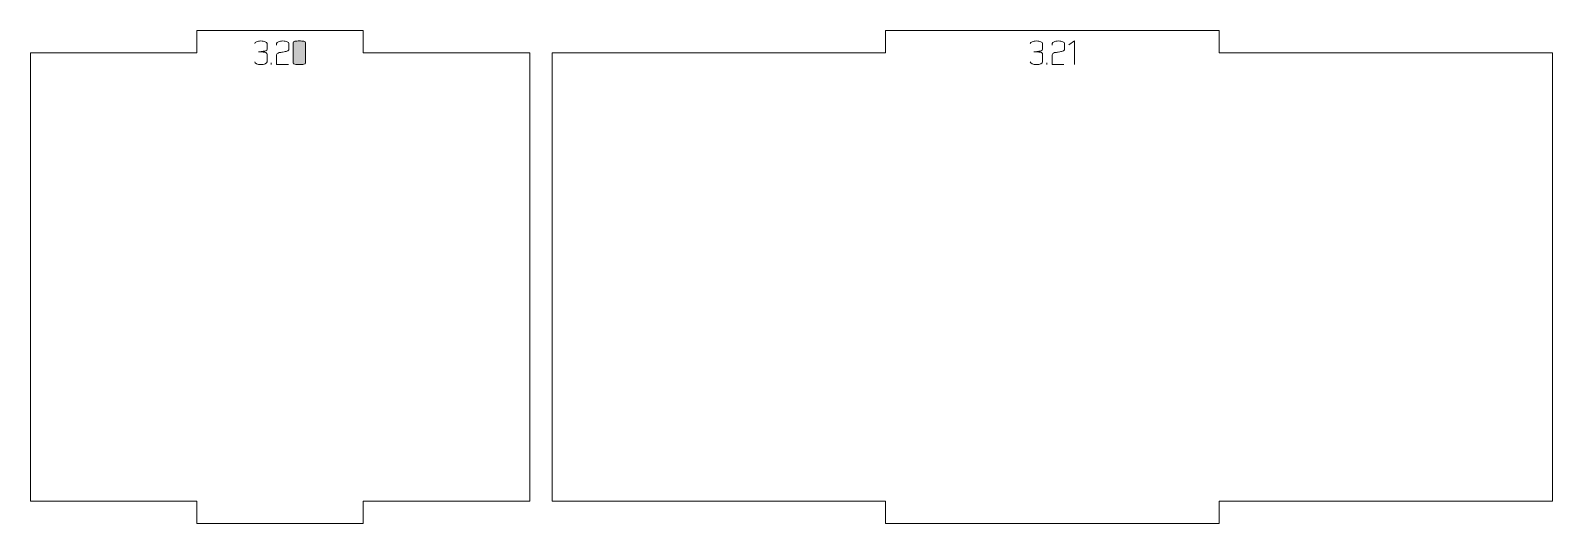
# Model space of a CAD drawing. Header units: centimetres. Extents: x -158 to 228, y -202 to 254.
# Drawn here: x -37.14 to -16.76, y -78.55 to -71.95 of the extents above; entities that cross this region are included whole.
import ezdxf

# ---------------------------------------------------------------- set-up
doc = ezdxf.new("R2010")
doc.units = ezdxf.units.CM
doc.header["$MEASUREMENT"] = 0
doc.layers.add('Capa 1', color=7, linetype='Continuous')

msp = doc.modelspace()

# ---------------------------------------------------------------- hatches: boundary and pattern name
at = {"layer": 'Capa 1', "true_color": 0x3e4095}
h = msp.add_hatch(color=175, dxfattribs=at)
edge = h.paths.add_edge_path()
edge.add_spline(control_points=[(-34.05027, -72.40756), (-34.07381, -72.40756), (-34.09346, -72.40412), (-34.1092, -72.39724), (-34.12495, -72.39036), (-34.13282, -72.38203), (-34.13282, -72.37225), (-34.13282, -72.38203), (-34.12495, -72.39036), (-34.1092, -72.39724), (-34.09346, -72.40412), (-34.07381, -72.40756), (-34.05027, -72.40756), (-34.02673, -72.40756), (-34.00708, -72.40412), (-33.99134, -72.39724), (-33.97559, -72.39036), (-33.96772, -72.38203), (-33.96772, -72.37225), (-33.96772, -72.37225), (-33.96772, -72.26906), (-33.96772, -72.26906), (-33.96772, -72.2608), (-33.97338, -72.25362), (-33.98469, -72.24751), (-33.996, -72.24139), (-34.02917, -72.23726), (-34.08421, -72.23512), (-34.02948, -72.23176), (-33.99661, -72.22778), (-33.98561, -72.2232), (-33.9746, -72.21861), (-33.96864, -72.21112), (-33.96772, -72.20073), (-33.96772, -72.20073), (-33.96772, -72.12643), (-33.96772, -72.12643), (-33.96772, -72.11665), (-33.97559, -72.10832), (-33.99134, -72.10144), (-34.00708, -72.09456), (-34.02673, -72.09112), (-34.05027, -72.09112), (-34.07381, -72.09112), (-34.09346, -72.09456), (-34.1092, -72.10144), (-34.12495, -72.10832), (-34.13282, -72.11665), (-34.13282, -72.12643), (-34.13282, -72.11665), (-34.12495, -72.10832), (-34.1092, -72.10144), (-34.09346, -72.09456), (-34.07381, -72.09112), (-34.05027, -72.09112), (-34.02673, -72.09112), (-34.00708, -72.09456), (-33.99134, -72.10144), (-33.97559, -72.10832), (-33.96772, -72.11665), (-33.96772, -72.12643), (-33.96772, -72.12643), (-33.96772, -72.20073), (-33.96772, -72.20073), (-33.96864, -72.21112), (-33.9746, -72.21861), (-33.98561, -72.2232), (-33.99661, -72.22778), (-34.02948, -72.23176), (-34.08421, -72.23512), (-34.02917, -72.23726), (-33.996, -72.24139), (-33.98469, -72.24751), (-33.97338, -72.25362), (-33.96772, -72.2608), (-33.96772, -72.26906), (-33.96772, -72.26906), (-33.96772, -72.37225), (-33.96772, -72.37225), (-33.96772, -72.38203), (-33.97559, -72.39036), (-33.99134, -72.39724), (-34.00708, -72.40412), (-34.02673, -72.40756), (-34.05027, -72.40756)], knot_values=[0, 0, 0, 0, 0.03571429, 0.03571429, 0.03571429, 0.07142857, 0.07142857, 0.07142857, 0.10714286, 0.10714286, 0.10714286, 0.14285714, 0.14285714, 0.14285714, 0.17857143, 0.17857143, 0.17857143, 0.21428571, 0.21428571, 0.21428571, 0.25, 0.25, 0.25, 0.28571429, 0.28571429, 0.28571429, 0.32142857, 0.32142857, 0.32142857, 0.35714286, 0.35714286, 0.35714286, 0.39285714, 0.39285714, 0.39285714, 0.42857143, 0.42857143, 0.42857143, 0.46428571, 0.46428571, 0.46428571, 0.5, 0.5, 0.5, 0.53571429, 0.53571429, 0.53571429, 0.57142857, 0.57142857, 0.57142857, 0.60714286, 0.60714286, 0.60714286, 0.64285714, 0.64285714, 0.64285714, 0.67857143, 0.67857143, 0.67857143, 0.71428571, 0.71428571, 0.71428571, 0.75, 0.75, 0.75, 0.78571429, 0.78571429, 0.78571429, 0.82142857, 0.82142857, 0.82142857, 0.85714286, 0.85714286, 0.85714286, 0.89285714, 0.89285714, 0.89285714, 0.92857143, 0.92857143, 0.92857143, 0.96428571, 0.96428571, 0.96428571, 1, 1, 1, 1], degree=3, periodic=1)
h = msp.add_hatch(color=175, dxfattribs=at)
edge = h.paths.add_edge_path()
edge.add_spline(control_points=[(-33.83977, -72.40756), (-33.83977, -72.40756), (-33.83977, -72.27502), (-33.83977, -72.27502), (-33.83885, -72.2631), (-33.828, -72.25393), (-33.80721, -72.24751), (-33.79865, -72.24689), (-33.79047, -72.2459), (-33.78267, -72.24452), (-33.77488, -72.24315), (-33.767, -72.2417), (-33.75905, -72.24017), (-33.74438, -72.23772), (-33.73314, -72.23573), (-33.72535, -72.23421), (-33.71755, -72.23268), (-33.70998, -72.23069), (-33.70264, -72.22824), (-33.68369, -72.22121), (-33.67421, -72.21219), (-33.67421, -72.20119), (-33.67421, -72.20119), (-33.67421, -72.12643), (-33.67421, -72.12643), (-33.67421, -72.11665), (-33.68208, -72.10832), (-33.69783, -72.10144), (-33.71357, -72.09456), (-33.73322, -72.09112), (-33.75676, -72.09112), (-33.7803, -72.09112), (-33.79995, -72.09456), (-33.81569, -72.10144), (-33.83144, -72.10832), (-33.83931, -72.11665), (-33.83931, -72.12643), (-33.83931, -72.12643), (-33.83931, -72.1489), (-33.83931, -72.1489), (-33.83931, -72.1489), (-33.83931, -72.12643), (-33.83931, -72.12643), (-33.83931, -72.11665), (-33.83144, -72.10832), (-33.81569, -72.10144), (-33.79995, -72.09456), (-33.7803, -72.09112), (-33.75676, -72.09112), (-33.73322, -72.09112), (-33.71357, -72.09456), (-33.69783, -72.10144), (-33.68208, -72.10832), (-33.67421, -72.11665), (-33.67421, -72.12643), (-33.67421, -72.12643), (-33.67421, -72.20119), (-33.67421, -72.20119), (-33.67421, -72.21219), (-33.68369, -72.22121), (-33.70264, -72.22824), (-33.70998, -72.23069), (-33.71755, -72.23268), (-33.72535, -72.23421), (-33.73314, -72.23573), (-33.74438, -72.23772), (-33.75905, -72.24017), (-33.767, -72.2417), (-33.77488, -72.24315), (-33.78267, -72.24452), (-33.79047, -72.2459), (-33.79865, -72.24689), (-33.80721, -72.24751), (-33.828, -72.25393), (-33.83885, -72.2631), (-33.83977, -72.27502), (-33.83977, -72.27502), (-33.83977, -72.40756), (-33.83977, -72.40756), (-33.83977, -72.40756), (-33.68292, -72.40756), (-33.68292, -72.40756), (-33.68292, -72.40756), (-33.83977, -72.40756), (-33.83977, -72.40756)], knot_values=[0, 0, 0, 0, 0.03571429, 0.03571429, 0.03571429, 0.07142857, 0.07142857, 0.07142857, 0.10714286, 0.10714286, 0.10714286, 0.14285714, 0.14285714, 0.14285714, 0.17857143, 0.17857143, 0.17857143, 0.21428571, 0.21428571, 0.21428571, 0.25, 0.25, 0.25, 0.28571429, 0.28571429, 0.28571429, 0.32142857, 0.32142857, 0.32142857, 0.35714286, 0.35714286, 0.35714286, 0.39285714, 0.39285714, 0.39285714, 0.42857143, 0.42857143, 0.42857143, 0.46428571, 0.46428571, 0.46428571, 0.5, 0.5, 0.5, 0.53571429, 0.53571429, 0.53571429, 0.57142857, 0.57142857, 0.57142857, 0.60714286, 0.60714286, 0.60714286, 0.64285714, 0.64285714, 0.64285714, 0.67857143, 0.67857143, 0.67857143, 0.71428571, 0.71428571, 0.71428571, 0.75, 0.75, 0.75, 0.78571429, 0.78571429, 0.78571429, 0.82142857, 0.82142857, 0.82142857, 0.85714286, 0.85714286, 0.85714286, 0.89285714, 0.89285714, 0.89285714, 0.92857143, 0.92857143, 0.92857143, 0.96428571, 0.96428571, 0.96428571, 1, 1, 1, 1], degree=3, periodic=1)
h = msp.add_hatch(color=175, dxfattribs=at)
edge = h.paths.add_edge_path()
edge.add_spline(control_points=[(-33.61918, -72.38371), (-33.61918, -72.3935), (-33.61131, -72.39992), (-33.59556, -72.40297), (-33.57982, -72.40603), (-33.56017, -72.40756), (-33.53663, -72.40756), (-33.51309, -72.40756), (-33.49344, -72.40603), (-33.4777, -72.40297), (-33.46195, -72.39992), (-33.45408, -72.3935), (-33.45408, -72.38371), (-33.45408, -72.38371), (-33.45408, -72.11543), (-33.45408, -72.11543), (-33.45408, -72.10564), (-33.46195, -72.09914), (-33.4777, -72.09593), (-33.49344, -72.09272), (-33.51309, -72.09112), (-33.53663, -72.09112), (-33.56017, -72.09112), (-33.57982, -72.09272), (-33.59556, -72.09593), (-33.61131, -72.09914), (-33.61918, -72.10564), (-33.61918, -72.11543), (-33.61918, -72.11543), (-33.61918, -72.38371), (-33.61918, -72.38371)], knot_values=[0, 0, 0, 0, 0.1, 0.1, 0.1, 0.2, 0.2, 0.2, 0.3, 0.3, 0.3, 0.4, 0.4, 0.4, 0.5, 0.5, 0.5, 0.6, 0.6, 0.6, 0.7, 0.7, 0.7, 0.8, 0.8, 0.8, 0.9, 0.9, 0.9, 1, 1, 1, 1], degree=3, periodic=1)
h = msp.add_hatch(color=175, dxfattribs=at)
edge = h.paths.add_edge_path()
edge.add_spline(control_points=[(-33.45408, -72.38371), (-33.45408, -72.3935), (-33.46195, -72.39992), (-33.4777, -72.40297), (-33.49344, -72.40603), (-33.51309, -72.40756), (-33.53663, -72.40756), (-33.56017, -72.40756), (-33.57982, -72.40603), (-33.59556, -72.40297), (-33.61131, -72.39992), (-33.61918, -72.3935), (-33.61918, -72.38371), (-33.61918, -72.38371), (-33.61918, -72.11543), (-33.61918, -72.11543), (-33.61918, -72.10564), (-33.61131, -72.09914), (-33.59556, -72.09593), (-33.57982, -72.09272), (-33.56017, -72.09112), (-33.53663, -72.09112), (-33.51309, -72.09112), (-33.49344, -72.09272), (-33.4777, -72.09593), (-33.46195, -72.09914), (-33.45408, -72.10564), (-33.45408, -72.11543), (-33.45408, -72.11543), (-33.45408, -72.38371), (-33.45408, -72.38371)], knot_values=[0, 0, 0, 0, 0.1, 0.1, 0.1, 0.2, 0.2, 0.2, 0.3, 0.3, 0.3, 0.4, 0.4, 0.4, 0.5, 0.5, 0.5, 0.6, 0.6, 0.6, 0.7, 0.7, 0.7, 0.8, 0.8, 0.8, 0.9, 0.9, 0.9, 1, 1, 1, 1], degree=3, periodic=1)
h = msp.add_hatch(color=175, dxfattribs=at)
edge = h.paths.add_edge_path()
edge.add_spline(control_points=[(-23.66868, -72.40756), (-23.69222, -72.40756), (-23.71187, -72.40412), (-23.72761, -72.39724), (-23.74336, -72.39036), (-23.75123, -72.38203), (-23.75123, -72.37225), (-23.75123, -72.38203), (-23.74336, -72.39036), (-23.72761, -72.39724), (-23.71187, -72.40412), (-23.69222, -72.40756), (-23.66868, -72.40756), (-23.64514, -72.40756), (-23.62549, -72.40412), (-23.60975, -72.39724), (-23.594, -72.39036), (-23.58613, -72.38203), (-23.58613, -72.37225), (-23.58613, -72.37225), (-23.58613, -72.26906), (-23.58613, -72.26906), (-23.58613, -72.2608), (-23.59179, -72.25362), (-23.6031, -72.24751), (-23.61441, -72.24139), (-23.64758, -72.23726), (-23.70262, -72.23512), (-23.64789, -72.23176), (-23.61502, -72.22778), (-23.60402, -72.2232), (-23.59301, -72.21861), (-23.58705, -72.21112), (-23.58613, -72.20073), (-23.58613, -72.20073), (-23.58613, -72.12643), (-23.58613, -72.12643), (-23.58613, -72.11665), (-23.594, -72.10832), (-23.60975, -72.10144), (-23.62549, -72.09456), (-23.64514, -72.09112), (-23.66868, -72.09112), (-23.69222, -72.09112), (-23.71187, -72.09456), (-23.72761, -72.10144), (-23.74336, -72.10832), (-23.75123, -72.11665), (-23.75123, -72.12643), (-23.75123, -72.11665), (-23.74336, -72.10832), (-23.72761, -72.10144), (-23.71187, -72.09456), (-23.69222, -72.09112), (-23.66868, -72.09112), (-23.64514, -72.09112), (-23.62549, -72.09456), (-23.60975, -72.10144), (-23.594, -72.10832), (-23.58613, -72.11665), (-23.58613, -72.12643), (-23.58613, -72.12643), (-23.58613, -72.20073), (-23.58613, -72.20073), (-23.58705, -72.21112), (-23.59301, -72.21861), (-23.60402, -72.2232), (-23.61502, -72.22778), (-23.64789, -72.23176), (-23.70262, -72.23512), (-23.64758, -72.23726), (-23.61441, -72.24139), (-23.6031, -72.24751), (-23.59179, -72.25362), (-23.58613, -72.2608), (-23.58613, -72.26906), (-23.58613, -72.26906), (-23.58613, -72.37225), (-23.58613, -72.37225), (-23.58613, -72.38203), (-23.594, -72.39036), (-23.60975, -72.39724), (-23.62549, -72.40412), (-23.64514, -72.40756), (-23.66868, -72.40756)], knot_values=[0, 0, 0, 0, 0.03571429, 0.03571429, 0.03571429, 0.07142857, 0.07142857, 0.07142857, 0.10714286, 0.10714286, 0.10714286, 0.14285714, 0.14285714, 0.14285714, 0.17857143, 0.17857143, 0.17857143, 0.21428571, 0.21428571, 0.21428571, 0.25, 0.25, 0.25, 0.28571429, 0.28571429, 0.28571429, 0.32142857, 0.32142857, 0.32142857, 0.35714286, 0.35714286, 0.35714286, 0.39285714, 0.39285714, 0.39285714, 0.42857143, 0.42857143, 0.42857143, 0.46428571, 0.46428571, 0.46428571, 0.5, 0.5, 0.5, 0.53571429, 0.53571429, 0.53571429, 0.57142857, 0.57142857, 0.57142857, 0.60714286, 0.60714286, 0.60714286, 0.64285714, 0.64285714, 0.64285714, 0.67857143, 0.67857143, 0.67857143, 0.71428571, 0.71428571, 0.71428571, 0.75, 0.75, 0.75, 0.78571429, 0.78571429, 0.78571429, 0.82142857, 0.82142857, 0.82142857, 0.85714286, 0.85714286, 0.85714286, 0.89285714, 0.89285714, 0.89285714, 0.92857143, 0.92857143, 0.92857143, 0.96428571, 0.96428571, 0.96428571, 1, 1, 1, 1], degree=3, periodic=1)
h = msp.add_hatch(color=175, dxfattribs=at)
edge = h.paths.add_edge_path()
edge.add_spline(control_points=[(-23.45818, -72.40756), (-23.45818, -72.40756), (-23.45818, -72.27502), (-23.45818, -72.27502), (-23.45726, -72.2631), (-23.44641, -72.25393), (-23.42562, -72.24751), (-23.41706, -72.24689), (-23.40888, -72.2459), (-23.40108, -72.24452), (-23.39329, -72.24315), (-23.38541, -72.2417), (-23.37746, -72.24017), (-23.36279, -72.23772), (-23.35155, -72.23573), (-23.34376, -72.23421), (-23.33596, -72.23268), (-23.32839, -72.23069), (-23.32105, -72.22824), (-23.3021, -72.22121), (-23.29262, -72.21219), (-23.29262, -72.20119), (-23.29262, -72.20119), (-23.29262, -72.12643), (-23.29262, -72.12643), (-23.29262, -72.11665), (-23.30049, -72.10832), (-23.31624, -72.10144), (-23.33198, -72.09456), (-23.35163, -72.09112), (-23.37517, -72.09112), (-23.39871, -72.09112), (-23.41836, -72.09456), (-23.4341, -72.10144), (-23.44985, -72.10832), (-23.45772, -72.11665), (-23.45772, -72.12643), (-23.45772, -72.12643), (-23.45772, -72.1489), (-23.45772, -72.1489), (-23.45772, -72.1489), (-23.45772, -72.12643), (-23.45772, -72.12643), (-23.45772, -72.11665), (-23.44985, -72.10832), (-23.4341, -72.10144), (-23.41836, -72.09456), (-23.39871, -72.09112), (-23.37517, -72.09112), (-23.35163, -72.09112), (-23.33198, -72.09456), (-23.31624, -72.10144), (-23.30049, -72.10832), (-23.29262, -72.11665), (-23.29262, -72.12643), (-23.29262, -72.12643), (-23.29262, -72.20119), (-23.29262, -72.20119), (-23.29262, -72.21219), (-23.3021, -72.22121), (-23.32105, -72.22824), (-23.32839, -72.23069), (-23.33596, -72.23268), (-23.34376, -72.23421), (-23.35155, -72.23573), (-23.36279, -72.23772), (-23.37746, -72.24017), (-23.38541, -72.2417), (-23.39329, -72.24315), (-23.40108, -72.24452), (-23.40888, -72.2459), (-23.41706, -72.24689), (-23.42562, -72.24751), (-23.44641, -72.25393), (-23.45726, -72.2631), (-23.45818, -72.27502), (-23.45818, -72.27502), (-23.45818, -72.40756), (-23.45818, -72.40756), (-23.45818, -72.40756), (-23.30133, -72.40756), (-23.30133, -72.40756), (-23.30133, -72.40756), (-23.45818, -72.40756), (-23.45818, -72.40756)], knot_values=[0, 0, 0, 0, 0.03571429, 0.03571429, 0.03571429, 0.07142857, 0.07142857, 0.07142857, 0.10714286, 0.10714286, 0.10714286, 0.14285714, 0.14285714, 0.14285714, 0.17857143, 0.17857143, 0.17857143, 0.21428571, 0.21428571, 0.21428571, 0.25, 0.25, 0.25, 0.28571429, 0.28571429, 0.28571429, 0.32142857, 0.32142857, 0.32142857, 0.35714286, 0.35714286, 0.35714286, 0.39285714, 0.39285714, 0.39285714, 0.42857143, 0.42857143, 0.42857143, 0.46428571, 0.46428571, 0.46428571, 0.5, 0.5, 0.5, 0.53571429, 0.53571429, 0.53571429, 0.57142857, 0.57142857, 0.57142857, 0.60714286, 0.60714286, 0.60714286, 0.64285714, 0.64285714, 0.64285714, 0.67857143, 0.67857143, 0.67857143, 0.71428571, 0.71428571, 0.71428571, 0.75, 0.75, 0.75, 0.78571429, 0.78571429, 0.78571429, 0.82142857, 0.82142857, 0.82142857, 0.85714286, 0.85714286, 0.85714286, 0.89285714, 0.89285714, 0.89285714, 0.92857143, 0.92857143, 0.92857143, 0.96428571, 0.96428571, 0.96428571, 1, 1, 1, 1], degree=3, periodic=1)
h = msp.add_hatch(color=175, dxfattribs=at)
edge = h.paths.add_edge_path()
edge.add_spline(control_points=[(-23.16146, -72.09066), (-23.16146, -72.09066), (-23.23759, -72.1434), (-23.23759, -72.1434), (-23.23759, -72.1434), (-23.16146, -72.09066), (-23.16146, -72.09066), (-23.16146, -72.09066), (-23.16146, -72.40756), (-23.16146, -72.40756), (-23.16146, -72.40756), (-23.16146, -72.09066), (-23.16146, -72.09066)], knot_values=[0, 0, 0, 0, 0.25, 0.25, 0.25, 0.5, 0.5, 0.5, 0.75, 0.75, 0.75, 1, 1, 1, 1], degree=3, periodic=1)
h = msp.add_hatch(color=175, dxfattribs=at)
edge = h.paths.add_edge_path()
edge.add_spline(control_points=[(-33.91269, -72.40756), (-33.91269, -72.40756), (-33.91269, -72.38509), (-33.91269, -72.38509), (-33.91269, -72.38509), (-33.91269, -72.40756), (-33.91269, -72.40756)], knot_values=[0, 0, 0, 0, 0.5, 0.5, 0.5, 1, 1, 1, 1], degree=3, periodic=1)
h = msp.add_hatch(color=175, dxfattribs=at)
edge = h.paths.add_edge_path()
edge.add_spline(control_points=[(-23.5311, -72.40756), (-23.5311, -72.40756), (-23.5311, -72.38509), (-23.5311, -72.38509), (-23.5311, -72.38509), (-23.5311, -72.40756), (-23.5311, -72.40756)], knot_values=[0, 0, 0, 0, 0.5, 0.5, 0.5, 1, 1, 1, 1], degree=3, periodic=1)

# ---------------------------------------------------------------- linework, layer by layer
at = {"layer": 'Capa 1', "color": 240, "lineweight": 20}
for points in [[(-37.1351, -72.25036), (-37.1351, -72.25036), (-37.1351, -78.25036), (-37.1351, -78.25036), (-37.1351, -78.25036), (-34.90733, -78.25036), (-34.90733, -78.25036), (-34.90733, -78.25036), (-34.90733, -78.55036), (-34.90733, -78.55036), (-34.90733, -78.55036), (-32.67956, -78.55036), (-32.67956, -78.55036), (-32.67956, -78.55036), (-32.67956, -78.25036), (-32.67956, -78.25036), (-32.67956, -78.25036), (-30.45179, -78.25036), (-30.45179, -78.25036), (-30.45179, -78.25036), (-30.45179, -72.25036), (-30.45179, -72.25036), (-30.45179, -72.25036), (-32.67956, -72.25036), (-32.67956, -72.25036), (-32.67956, -72.25036), (-32.67956, -71.95036), (-32.67956, -71.95036), (-32.67956, -71.95036), (-34.90733, -71.95036), (-34.90733, -71.95036), (-34.90733, -71.95036), (-34.90733, -72.25036), (-34.90733, -72.25036), (-34.90733, -72.25036), (-37.1351, -72.25036), (-37.1351, -72.25036)], [(-30.15179, -72.25036), (-30.15179, -72.25036), (-30.15179, -78.25036), (-30.15179, -78.25036), (-30.15179, -78.25036), (-25.68817, -78.25036), (-25.68817, -78.25036), (-25.68817, -78.25036), (-25.68817, -78.55036), (-25.68817, -78.55036), (-25.68817, -78.55036), (-21.22454, -78.55036), (-21.22454, -78.55036), (-21.22454, -78.55036), (-21.22454, -78.25036), (-21.22454, -78.25036), (-21.22454, -78.25036), (-16.76091, -78.25036), (-16.76091, -78.25036), (-16.76091, -78.25036), (-16.76091, -72.25036), (-16.76091, -72.25036), (-16.76091, -72.25036), (-21.22454, -72.25036), (-21.22454, -72.25036), (-21.22454, -72.25036), (-21.22454, -71.95036), (-21.22454, -71.95036), (-21.22454, -71.95036), (-25.68817, -71.95036), (-25.68817, -71.95036), (-25.68817, -71.95036), (-25.68817, -72.25036), (-25.68817, -72.25036), (-25.68817, -72.25036), (-30.15179, -72.25036), (-30.15179, -72.25036)]]:
    msp.add_open_spline(points, degree=3, knots=[0, 0, 0, 0, 0.08333333, 0.08333333, 0.08333333, 0.16666667, 0.16666667, 0.16666667, 0.25, 0.25, 0.25, 0.33333333, 0.33333333, 0.33333333, 0.41666667, 0.41666667, 0.41666667, 0.5, 0.5, 0.5, 0.58333333, 0.58333333, 0.58333333, 0.66666667, 0.66666667, 0.66666667, 0.75, 0.75, 0.75, 0.83333333, 0.83333333, 0.83333333, 0.91666667, 0.91666667, 0.91666667, 1, 1, 1, 1], dxfattribs=at)
at = {"layer": 'Capa 1', "color": 114, "lineweight": 9}
for points, knots in [([(-34.05027, -72.40756), (-34.07381, -72.40756), (-34.09346, -72.40412), (-34.1092, -72.39724), (-34.12495, -72.39036), (-34.13282, -72.38203), (-34.13282, -72.37225), (-34.13282, -72.38203), (-34.12495, -72.39036), (-34.1092, -72.39724), (-34.09346, -72.40412), (-34.07381, -72.40756), (-34.05027, -72.40756), (-34.02673, -72.40756), (-34.00708, -72.40412), (-33.99134, -72.39724), (-33.97559, -72.39036), (-33.96772, -72.38203), (-33.96772, -72.37225), (-33.96772, -72.37225), (-33.96772, -72.26906), (-33.96772, -72.26906), (-33.96772, -72.2608), (-33.97338, -72.25362), (-33.98469, -72.24751), (-33.996, -72.24139), (-34.02917, -72.23726), (-34.08421, -72.23512), (-34.02948, -72.23176), (-33.99661, -72.22778), (-33.98561, -72.2232), (-33.9746, -72.21861), (-33.96864, -72.21112), (-33.96772, -72.20073), (-33.96772, -72.20073), (-33.96772, -72.12643), (-33.96772, -72.12643), (-33.96772, -72.11665), (-33.97559, -72.10832), (-33.99134, -72.10144), (-34.00708, -72.09456), (-34.02673, -72.09112), (-34.05027, -72.09112), (-34.07381, -72.09112), (-34.09346, -72.09456), (-34.1092, -72.10144), (-34.12495, -72.10832), (-34.13282, -72.11665), (-34.13282, -72.12643), (-34.13282, -72.11665), (-34.12495, -72.10832), (-34.1092, -72.10144), (-34.09346, -72.09456), (-34.07381, -72.09112), (-34.05027, -72.09112), (-34.02673, -72.09112), (-34.00708, -72.09456), (-33.99134, -72.10144), (-33.97559, -72.10832), (-33.96772, -72.11665), (-33.96772, -72.12643), (-33.96772, -72.12643), (-33.96772, -72.20073), (-33.96772, -72.20073), (-33.96864, -72.21112), (-33.9746, -72.21861), (-33.98561, -72.2232), (-33.99661, -72.22778), (-34.02948, -72.23176), (-34.08421, -72.23512), (-34.02917, -72.23726), (-33.996, -72.24139), (-33.98469, -72.24751), (-33.97338, -72.25362), (-33.96772, -72.2608), (-33.96772, -72.26906), (-33.96772, -72.26906), (-33.96772, -72.37225), (-33.96772, -72.37225), (-33.96772, -72.38203), (-33.97559, -72.39036), (-33.99134, -72.39724), (-34.00708, -72.40412), (-34.02673, -72.40756), (-34.05027, -72.40756)], [0, 0, 0, 0, 0.03571429, 0.03571429, 0.03571429, 0.07142857, 0.07142857, 0.07142857, 0.10714286, 0.10714286, 0.10714286, 0.14285714, 0.14285714, 0.14285714, 0.17857143, 0.17857143, 0.17857143, 0.21428571, 0.21428571, 0.21428571, 0.25, 0.25, 0.25, 0.28571429, 0.28571429, 0.28571429, 0.32142857, 0.32142857, 0.32142857, 0.35714286, 0.35714286, 0.35714286, 0.39285714, 0.39285714, 0.39285714, 0.42857143, 0.42857143, 0.42857143, 0.46428571, 0.46428571, 0.46428571, 0.5, 0.5, 0.5, 0.53571429, 0.53571429, 0.53571429, 0.57142857, 0.57142857, 0.57142857, 0.60714286, 0.60714286, 0.60714286, 0.64285714, 0.64285714, 0.64285714, 0.67857143, 0.67857143, 0.67857143, 0.71428571, 0.71428571, 0.71428571, 0.75, 0.75, 0.75, 0.78571429, 0.78571429, 0.78571429, 0.82142857, 0.82142857, 0.82142857, 0.85714286, 0.85714286, 0.85714286, 0.89285714, 0.89285714, 0.89285714, 0.92857143, 0.92857143, 0.92857143, 0.96428571, 0.96428571, 0.96428571, 1, 1, 1, 1]), ([(-33.83977, -72.40756), (-33.83977, -72.40756), (-33.83977, -72.27502), (-33.83977, -72.27502), (-33.83885, -72.2631), (-33.828, -72.25393), (-33.80721, -72.24751), (-33.79865, -72.24689), (-33.79047, -72.2459), (-33.78267, -72.24452), (-33.77488, -72.24315), (-33.767, -72.2417), (-33.75905, -72.24017), (-33.74438, -72.23772), (-33.73314, -72.23573), (-33.72535, -72.23421), (-33.71755, -72.23268), (-33.70998, -72.23069), (-33.70264, -72.22824), (-33.68369, -72.22121), (-33.67421, -72.21219), (-33.67421, -72.20119), (-33.67421, -72.20119), (-33.67421, -72.12643), (-33.67421, -72.12643), (-33.67421, -72.11665), (-33.68208, -72.10832), (-33.69783, -72.10144), (-33.71357, -72.09456), (-33.73322, -72.09112), (-33.75676, -72.09112), (-33.7803, -72.09112), (-33.79995, -72.09456), (-33.81569, -72.10144), (-33.83144, -72.10832), (-33.83931, -72.11665), (-33.83931, -72.12643), (-33.83931, -72.12643), (-33.83931, -72.1489), (-33.83931, -72.1489), (-33.83931, -72.1489), (-33.83931, -72.12643), (-33.83931, -72.12643), (-33.83931, -72.11665), (-33.83144, -72.10832), (-33.81569, -72.10144), (-33.79995, -72.09456), (-33.7803, -72.09112), (-33.75676, -72.09112), (-33.73322, -72.09112), (-33.71357, -72.09456), (-33.69783, -72.10144), (-33.68208, -72.10832), (-33.67421, -72.11665), (-33.67421, -72.12643), (-33.67421, -72.12643), (-33.67421, -72.20119), (-33.67421, -72.20119), (-33.67421, -72.21219), (-33.68369, -72.22121), (-33.70264, -72.22824), (-33.70998, -72.23069), (-33.71755, -72.23268), (-33.72535, -72.23421), (-33.73314, -72.23573), (-33.74438, -72.23772), (-33.75905, -72.24017), (-33.767, -72.2417), (-33.77488, -72.24315), (-33.78267, -72.24452), (-33.79047, -72.2459), (-33.79865, -72.24689), (-33.80721, -72.24751), (-33.828, -72.25393), (-33.83885, -72.2631), (-33.83977, -72.27502), (-33.83977, -72.27502), (-33.83977, -72.40756), (-33.83977, -72.40756), (-33.83977, -72.40756), (-33.68292, -72.40756), (-33.68292, -72.40756), (-33.68292, -72.40756), (-33.83977, -72.40756), (-33.83977, -72.40756)], [0, 0, 0, 0, 0.03571429, 0.03571429, 0.03571429, 0.07142857, 0.07142857, 0.07142857, 0.10714286, 0.10714286, 0.10714286, 0.14285714, 0.14285714, 0.14285714, 0.17857143, 0.17857143, 0.17857143, 0.21428571, 0.21428571, 0.21428571, 0.25, 0.25, 0.25, 0.28571429, 0.28571429, 0.28571429, 0.32142857, 0.32142857, 0.32142857, 0.35714286, 0.35714286, 0.35714286, 0.39285714, 0.39285714, 0.39285714, 0.42857143, 0.42857143, 0.42857143, 0.46428571, 0.46428571, 0.46428571, 0.5, 0.5, 0.5, 0.53571429, 0.53571429, 0.53571429, 0.57142857, 0.57142857, 0.57142857, 0.60714286, 0.60714286, 0.60714286, 0.64285714, 0.64285714, 0.64285714, 0.67857143, 0.67857143, 0.67857143, 0.71428571, 0.71428571, 0.71428571, 0.75, 0.75, 0.75, 0.78571429, 0.78571429, 0.78571429, 0.82142857, 0.82142857, 0.82142857, 0.85714286, 0.85714286, 0.85714286, 0.89285714, 0.89285714, 0.89285714, 0.92857143, 0.92857143, 0.92857143, 0.96428571, 0.96428571, 0.96428571, 1, 1, 1, 1]), ([(-33.61918, -72.38371), (-33.61918, -72.3935), (-33.61131, -72.39992), (-33.59556, -72.40297), (-33.57982, -72.40603), (-33.56017, -72.40756), (-33.53663, -72.40756), (-33.51309, -72.40756), (-33.49344, -72.40603), (-33.4777, -72.40297), (-33.46195, -72.39992), (-33.45408, -72.3935), (-33.45408, -72.38371), (-33.45408, -72.38371), (-33.45408, -72.11543), (-33.45408, -72.11543), (-33.45408, -72.10564), (-33.46195, -72.09914), (-33.4777, -72.09593), (-33.49344, -72.09272), (-33.51309, -72.09112), (-33.53663, -72.09112), (-33.56017, -72.09112), (-33.57982, -72.09272), (-33.59556, -72.09593), (-33.61131, -72.09914), (-33.61918, -72.10564), (-33.61918, -72.11543), (-33.61918, -72.11543), (-33.61918, -72.38371), (-33.61918, -72.38371)], [0, 0, 0, 0, 0.1, 0.1, 0.1, 0.2, 0.2, 0.2, 0.3, 0.3, 0.3, 0.4, 0.4, 0.4, 0.5, 0.5, 0.5, 0.6, 0.6, 0.6, 0.7, 0.7, 0.7, 0.8, 0.8, 0.8, 0.9, 0.9, 0.9, 1, 1, 1, 1]), ([(-33.45408, -72.38371), (-33.45408, -72.3935), (-33.46195, -72.39992), (-33.4777, -72.40297), (-33.49344, -72.40603), (-33.51309, -72.40756), (-33.53663, -72.40756), (-33.56017, -72.40756), (-33.57982, -72.40603), (-33.59556, -72.40297), (-33.61131, -72.39992), (-33.61918, -72.3935), (-33.61918, -72.38371), (-33.61918, -72.38371), (-33.61918, -72.11543), (-33.61918, -72.11543), (-33.61918, -72.10564), (-33.61131, -72.09914), (-33.59556, -72.09593), (-33.57982, -72.09272), (-33.56017, -72.09112), (-33.53663, -72.09112), (-33.51309, -72.09112), (-33.49344, -72.09272), (-33.4777, -72.09593), (-33.46195, -72.09914), (-33.45408, -72.10564), (-33.45408, -72.11543), (-33.45408, -72.11543), (-33.45408, -72.38371), (-33.45408, -72.38371)], [0, 0, 0, 0, 0.1, 0.1, 0.1, 0.2, 0.2, 0.2, 0.3, 0.3, 0.3, 0.4, 0.4, 0.4, 0.5, 0.5, 0.5, 0.6, 0.6, 0.6, 0.7, 0.7, 0.7, 0.8, 0.8, 0.8, 0.9, 0.9, 0.9, 1, 1, 1, 1]), ([(-23.66868, -72.40756), (-23.69222, -72.40756), (-23.71187, -72.40412), (-23.72761, -72.39724), (-23.74336, -72.39036), (-23.75123, -72.38203), (-23.75123, -72.37225), (-23.75123, -72.38203), (-23.74336, -72.39036), (-23.72761, -72.39724), (-23.71187, -72.40412), (-23.69222, -72.40756), (-23.66868, -72.40756), (-23.64514, -72.40756), (-23.62549, -72.40412), (-23.60975, -72.39724), (-23.594, -72.39036), (-23.58613, -72.38203), (-23.58613, -72.37225), (-23.58613, -72.37225), (-23.58613, -72.26906), (-23.58613, -72.26906), (-23.58613, -72.2608), (-23.59179, -72.25362), (-23.6031, -72.24751), (-23.61441, -72.24139), (-23.64758, -72.23726), (-23.70262, -72.23512), (-23.64789, -72.23176), (-23.61502, -72.22778), (-23.60402, -72.2232), (-23.59301, -72.21861), (-23.58705, -72.21112), (-23.58613, -72.20073), (-23.58613, -72.20073), (-23.58613, -72.12643), (-23.58613, -72.12643), (-23.58613, -72.11665), (-23.594, -72.10832), (-23.60975, -72.10144), (-23.62549, -72.09456), (-23.64514, -72.09112), (-23.66868, -72.09112), (-23.69222, -72.09112), (-23.71187, -72.09456), (-23.72761, -72.10144), (-23.74336, -72.10832), (-23.75123, -72.11665), (-23.75123, -72.12643), (-23.75123, -72.11665), (-23.74336, -72.10832), (-23.72761, -72.10144), (-23.71187, -72.09456), (-23.69222, -72.09112), (-23.66868, -72.09112), (-23.64514, -72.09112), (-23.62549, -72.09456), (-23.60975, -72.10144), (-23.594, -72.10832), (-23.58613, -72.11665), (-23.58613, -72.12643), (-23.58613, -72.12643), (-23.58613, -72.20073), (-23.58613, -72.20073), (-23.58705, -72.21112), (-23.59301, -72.21861), (-23.60402, -72.2232), (-23.61502, -72.22778), (-23.64789, -72.23176), (-23.70262, -72.23512), (-23.64758, -72.23726), (-23.61441, -72.24139), (-23.6031, -72.24751), (-23.59179, -72.25362), (-23.58613, -72.2608), (-23.58613, -72.26906), (-23.58613, -72.26906), (-23.58613, -72.37225), (-23.58613, -72.37225), (-23.58613, -72.38203), (-23.594, -72.39036), (-23.60975, -72.39724), (-23.62549, -72.40412), (-23.64514, -72.40756), (-23.66868, -72.40756)], [0, 0, 0, 0, 0.03571429, 0.03571429, 0.03571429, 0.07142857, 0.07142857, 0.07142857, 0.10714286, 0.10714286, 0.10714286, 0.14285714, 0.14285714, 0.14285714, 0.17857143, 0.17857143, 0.17857143, 0.21428571, 0.21428571, 0.21428571, 0.25, 0.25, 0.25, 0.28571429, 0.28571429, 0.28571429, 0.32142857, 0.32142857, 0.32142857, 0.35714286, 0.35714286, 0.35714286, 0.39285714, 0.39285714, 0.39285714, 0.42857143, 0.42857143, 0.42857143, 0.46428571, 0.46428571, 0.46428571, 0.5, 0.5, 0.5, 0.53571429, 0.53571429, 0.53571429, 0.57142857, 0.57142857, 0.57142857, 0.60714286, 0.60714286, 0.60714286, 0.64285714, 0.64285714, 0.64285714, 0.67857143, 0.67857143, 0.67857143, 0.71428571, 0.71428571, 0.71428571, 0.75, 0.75, 0.75, 0.78571429, 0.78571429, 0.78571429, 0.82142857, 0.82142857, 0.82142857, 0.85714286, 0.85714286, 0.85714286, 0.89285714, 0.89285714, 0.89285714, 0.92857143, 0.92857143, 0.92857143, 0.96428571, 0.96428571, 0.96428571, 1, 1, 1, 1]), ([(-23.45818, -72.40756), (-23.45818, -72.40756), (-23.45818, -72.27502), (-23.45818, -72.27502), (-23.45726, -72.2631), (-23.44641, -72.25393), (-23.42562, -72.24751), (-23.41706, -72.24689), (-23.40888, -72.2459), (-23.40108, -72.24452), (-23.39329, -72.24315), (-23.38541, -72.2417), (-23.37746, -72.24017), (-23.36279, -72.23772), (-23.35155, -72.23573), (-23.34376, -72.23421), (-23.33596, -72.23268), (-23.32839, -72.23069), (-23.32105, -72.22824), (-23.3021, -72.22121), (-23.29262, -72.21219), (-23.29262, -72.20119), (-23.29262, -72.20119), (-23.29262, -72.12643), (-23.29262, -72.12643), (-23.29262, -72.11665), (-23.30049, -72.10832), (-23.31624, -72.10144), (-23.33198, -72.09456), (-23.35163, -72.09112), (-23.37517, -72.09112), (-23.39871, -72.09112), (-23.41836, -72.09456), (-23.4341, -72.10144), (-23.44985, -72.10832), (-23.45772, -72.11665), (-23.45772, -72.12643), (-23.45772, -72.12643), (-23.45772, -72.1489), (-23.45772, -72.1489), (-23.45772, -72.1489), (-23.45772, -72.12643), (-23.45772, -72.12643), (-23.45772, -72.11665), (-23.44985, -72.10832), (-23.4341, -72.10144), (-23.41836, -72.09456), (-23.39871, -72.09112), (-23.37517, -72.09112), (-23.35163, -72.09112), (-23.33198, -72.09456), (-23.31624, -72.10144), (-23.30049, -72.10832), (-23.29262, -72.11665), (-23.29262, -72.12643), (-23.29262, -72.12643), (-23.29262, -72.20119), (-23.29262, -72.20119), (-23.29262, -72.21219), (-23.3021, -72.22121), (-23.32105, -72.22824), (-23.32839, -72.23069), (-23.33596, -72.23268), (-23.34376, -72.23421), (-23.35155, -72.23573), (-23.36279, -72.23772), (-23.37746, -72.24017), (-23.38541, -72.2417), (-23.39329, -72.24315), (-23.40108, -72.24452), (-23.40888, -72.2459), (-23.41706, -72.24689), (-23.42562, -72.24751), (-23.44641, -72.25393), (-23.45726, -72.2631), (-23.45818, -72.27502), (-23.45818, -72.27502), (-23.45818, -72.40756), (-23.45818, -72.40756), (-23.45818, -72.40756), (-23.30133, -72.40756), (-23.30133, -72.40756), (-23.30133, -72.40756), (-23.45818, -72.40756), (-23.45818, -72.40756)], [0, 0, 0, 0, 0.03571429, 0.03571429, 0.03571429, 0.07142857, 0.07142857, 0.07142857, 0.10714286, 0.10714286, 0.10714286, 0.14285714, 0.14285714, 0.14285714, 0.17857143, 0.17857143, 0.17857143, 0.21428571, 0.21428571, 0.21428571, 0.25, 0.25, 0.25, 0.28571429, 0.28571429, 0.28571429, 0.32142857, 0.32142857, 0.32142857, 0.35714286, 0.35714286, 0.35714286, 0.39285714, 0.39285714, 0.39285714, 0.42857143, 0.42857143, 0.42857143, 0.46428571, 0.46428571, 0.46428571, 0.5, 0.5, 0.5, 0.53571429, 0.53571429, 0.53571429, 0.57142857, 0.57142857, 0.57142857, 0.60714286, 0.60714286, 0.60714286, 0.64285714, 0.64285714, 0.64285714, 0.67857143, 0.67857143, 0.67857143, 0.71428571, 0.71428571, 0.71428571, 0.75, 0.75, 0.75, 0.78571429, 0.78571429, 0.78571429, 0.82142857, 0.82142857, 0.82142857, 0.85714286, 0.85714286, 0.85714286, 0.89285714, 0.89285714, 0.89285714, 0.92857143, 0.92857143, 0.92857143, 0.96428571, 0.96428571, 0.96428571, 1, 1, 1, 1]), ([(-23.16146, -72.09066), (-23.16146, -72.09066), (-23.23759, -72.1434), (-23.23759, -72.1434), (-23.23759, -72.1434), (-23.16146, -72.09066), (-23.16146, -72.09066), (-23.16146, -72.09066), (-23.16146, -72.40756), (-23.16146, -72.40756), (-23.16146, -72.40756), (-23.16146, -72.09066), (-23.16146, -72.09066)], [0, 0, 0, 0, 0.25, 0.25, 0.25, 0.5, 0.5, 0.5, 0.75, 0.75, 0.75, 1, 1, 1, 1]), ([(-33.91269, -72.40756), (-33.91269, -72.40756), (-33.91269, -72.38509), (-33.91269, -72.38509), (-33.91269, -72.38509), (-33.91269, -72.40756), (-33.91269, -72.40756)], [0, 0, 0, 0, 0.5, 0.5, 0.5, 1, 1, 1, 1]), ([(-23.5311, -72.40756), (-23.5311, -72.40756), (-23.5311, -72.38509), (-23.5311, -72.38509), (-23.5311, -72.38509), (-23.5311, -72.40756), (-23.5311, -72.40756)], [0, 0, 0, 0, 0.5, 0.5, 0.5, 1, 1, 1, 1])]:
    msp.add_open_spline(points, degree=3, knots=knots, dxfattribs=at)

doc.saveas('drawing.dxf')
